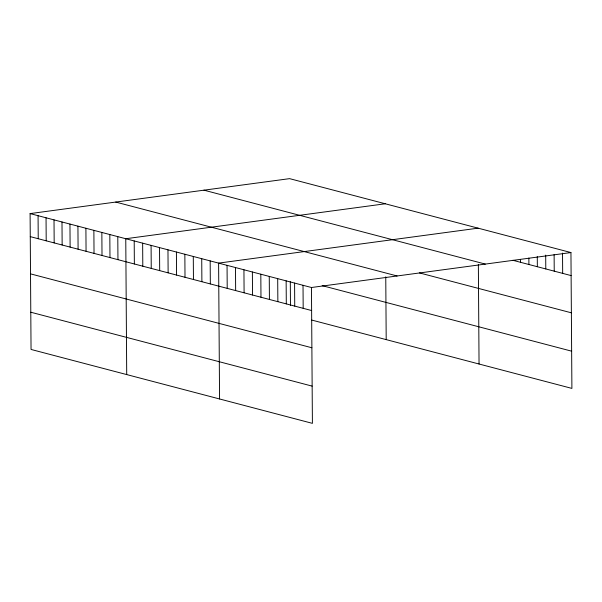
<?xml version="1.0" encoding="UTF-8"?>
<svg xmlns="http://www.w3.org/2000/svg" width="602" height="602" viewBox="0 0 602 602"><rect width="100%" height="100%" fill="white"/><g stroke="black" fill="none" stroke-linecap="round" stroke-linejoin="round"><path stroke-width="0.9" d="M30.1 213.597L311.46 287.508L312.408 423.356L31.048 349.446L30.1 213.597L289.592 178.643L570.952 252.554L571.9 388.403L311.798 320.076M385.25 203.777L125.765 238.731L126.713 374.579M478.101 228.166L218.609 263.119L219.564 398.968M311.46 287.508L570.952 252.554M512.874 260.29L571.11 275.588M203.958 190.179L485.317 264.082M419.436 272.902L571.373 312.814M115.734 202.069L397.094 275.972M322.168 285.641L571.637 351.169M30.258 236.631L311.625 310.542M30.521 273.865L311.881 347.768M30.785 312.22L312.152 386.123M562.531 253.096L562.674 273.368M554.118 254.563L554.231 271.148M545.69 255.113L545.788 268.936M537.277 256.58L537.353 266.716M528.865 258.047L528.91 264.496M520.452 259.515L520.467 262.284M478.357 264.489L479.049 364.014M385.762 276.822L386.198 339.618M303.024 285.288L303.182 308.322M294.581 283.068L294.739 306.102M290.307 281.698L290.473 305.628M286.138 280.856L286.304 303.89M277.695 278.636L277.861 301.67M269.26 276.423L269.418 299.45M260.817 274.203L260.975 297.237M252.373 271.984L252.539 295.018M243.938 269.771L244.096 292.805M235.495 267.551L235.653 290.585M227.052 265.332L227.217 288.366M210.173 260.899L210.331 283.933M201.73 258.679L201.888 281.713M193.287 256.467L193.453 279.501M184.852 254.247L185.01 277.281M176.409 252.035L176.567 275.061M167.966 249.815L168.131 272.849M159.53 247.595L159.688 270.629M151.087 245.383L151.245 268.417M142.644 243.163L142.802 266.197M134.201 240.943L134.366 263.977M117.789 236.631L117.954 259.665M109.82 234.539L109.978 257.573M101.851 232.447L102.009 255.481M93.874 230.355L94.032 253.389M85.905 228.256L86.063 251.29M77.929 226.164L78.094 249.198M69.96 224.072L70.118 247.106M61.991 221.98L62.149 245.006M54.014 219.88L54.18 242.915M46.045 217.789L46.203 240.823M38.069 215.697L38.235 238.731"/></g></svg>
